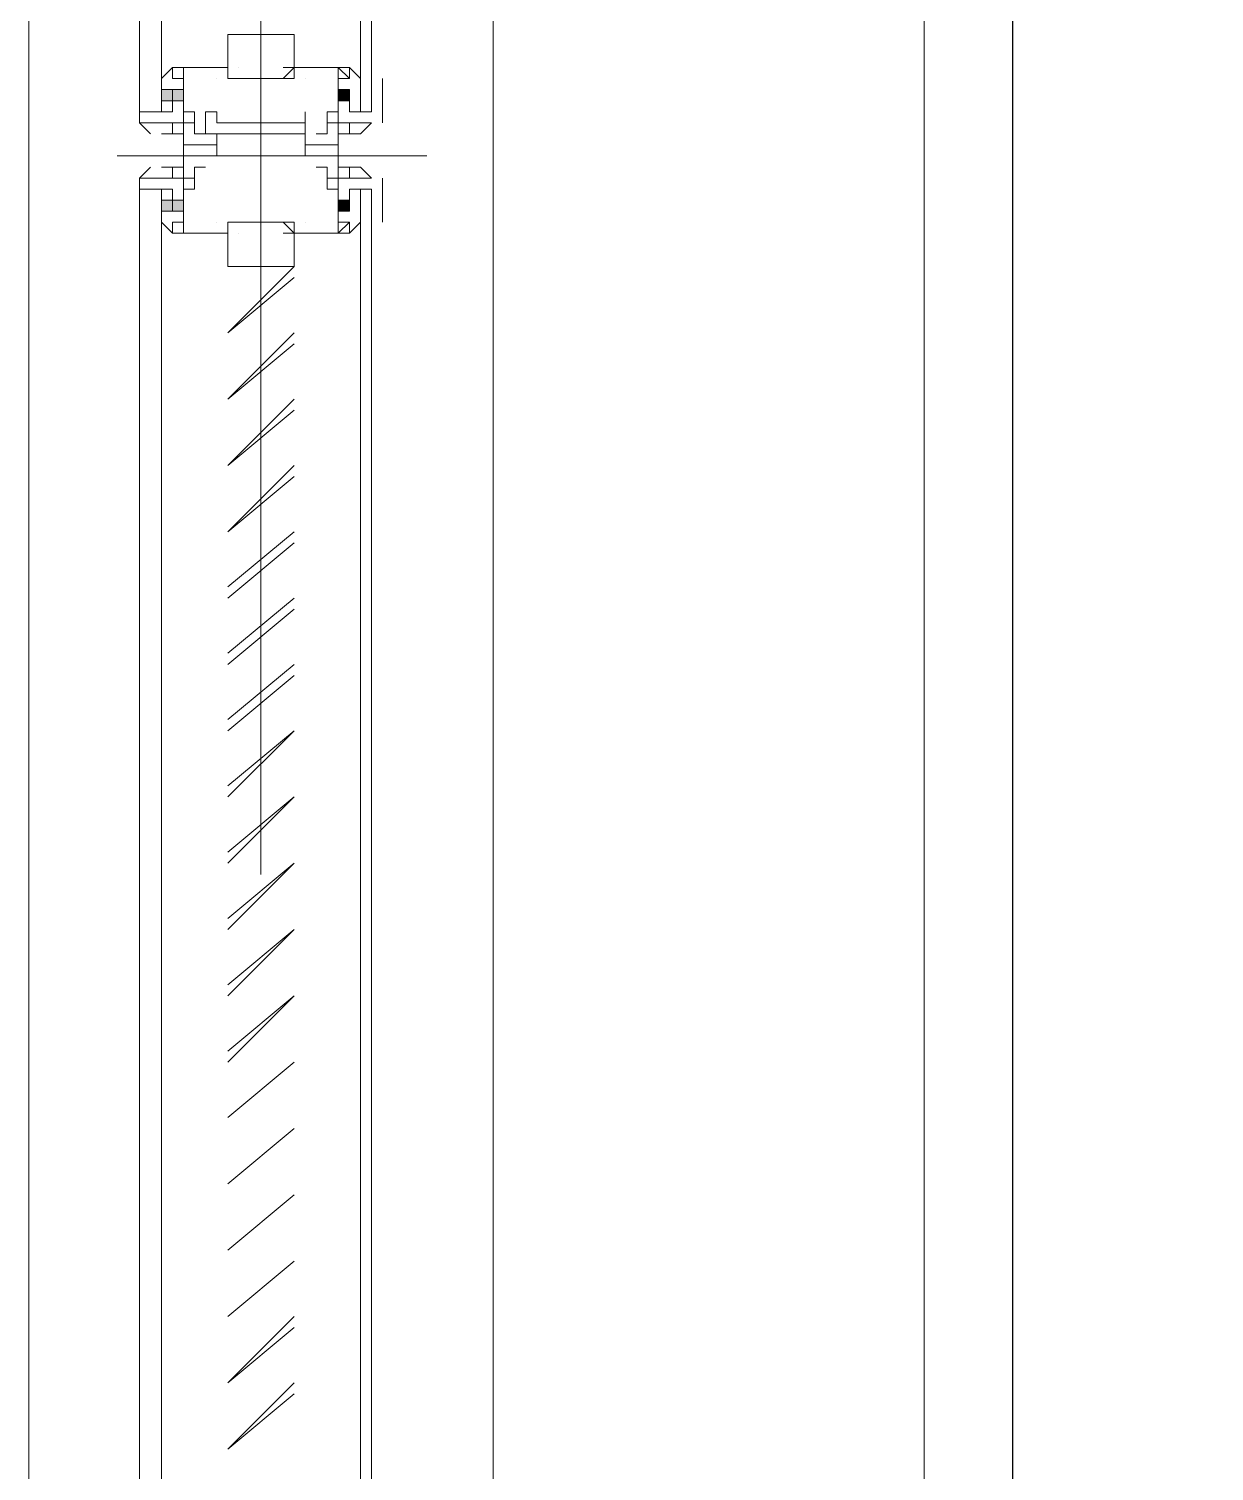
# Model space of a CAD drawing. Header units: millimetres. Extents: x 182 to 575, y -105 to 95.
# Drawn here: x 282.433 to 282.943, y 71.687 to 72.309 of the extents above; entities that cross this region are included whole.
import ezdxf

# ---------------------------------------------------------------- set-up
doc = ezdxf.new("R2010")
doc.units = ezdxf.units.MM
doc.header["$MEASUREMENT"] = 0
for name, color, linetype in [('base', 253, 'Continuous'), ('PDF_Geometry', 7, 'Continuous'), ('PDF_Solid Fills', 7, 'Continuous')]:
    doc.layers.add(name, color=color, linetype=linetype)

msp = doc.modelspace()

# ---------------------------------------------------------------- hatches: boundary and pattern name
at = {"layer": 'PDF_Solid Fills', "true_color": 0xdddddd, "transparency": 33554559}
for points in [[(282.48973, 72.27767), (282.49925, 72.27767), (282.49925, 72.28244), (282.48973, 72.28244)], [(282.56592, 72.27767), (282.57068, 72.27767), (282.57068, 72.28244), (282.56592, 72.28244)], [(282.48973, 72.23005), (282.49925, 72.23005), (282.49925, 72.23482), (282.48973, 72.23482)], [(282.56592, 72.23005), (282.57068, 72.23005), (282.57068, 72.23482), (282.56592, 72.23482)]]:
    msp.add_hatch(color=254, dxfattribs=at).paths.add_polyline_path(points)
h = msp.add_hatch(color=254, dxfattribs=at)
h.paths.add_polyline_path([(282.49449, 72.27767), (282.49449, 72.28244), (282.49449, 72.27767)], flags=0)
h.paths.add_polyline_path([(282.49449, 72.27767), (282.49449, 72.28244), (282.49449, 72.27767)], flags=0)
h.paths.add_polyline_path([(282.49449, 72.27767), (282.49449, 72.28244), (282.49449, 72.27767)], flags=0)
h.paths.add_polyline_path([(282.49449, 72.27767), (282.49449, 72.28244), (282.49449, 72.27767)], flags=0)
h = msp.add_hatch(color=254, dxfattribs=at)
h.paths.add_polyline_path([(282.49925, 72.27767), (282.49925, 72.27767), (282.49925, 72.27767)], flags=0)
h.paths.add_polyline_path([(282.49925, 72.27767), (282.49925, 72.27767), (282.49925, 72.27767)], flags=0)
h.paths.add_polyline_path([(282.49925, 72.27767), (282.49925, 72.28244), (282.49925, 72.27767)], flags=0)
h = msp.add_hatch(color=254, dxfattribs=at)
h.paths.add_polyline_path([(282.57068, 72.27767), (282.57068, 72.27767), (282.57068, 72.27767)], flags=0)
h.paths.add_polyline_path([(282.57068, 72.27767), (282.57068, 72.27767), (282.57068, 72.27767)], flags=0)
h.paths.add_polyline_path([(282.57068, 72.27767), (282.57068, 72.27767), (282.57068, 72.27767)], flags=0)
h.paths.add_polyline_path([(282.57068, 72.27767), (282.57068, 72.27767), (282.57068, 72.27767)], flags=0)
h.paths.add_polyline_path([(282.57068, 72.27767), (282.57068, 72.27767), (282.57068, 72.27767)], flags=0)
h.paths.add_polyline_path([(282.57068, 72.27767), (282.57068, 72.27767), (282.57068, 72.27767)], flags=0)
h.paths.add_polyline_path([(282.57068, 72.27767), (282.57068, 72.28244), (282.57068, 72.27767)], flags=0)
h = msp.add_hatch(color=254, dxfattribs=at)
h.paths.add_polyline_path([(282.49449, 72.23005), (282.49449, 72.23482), (282.49449, 72.23005)], flags=0)
h.paths.add_polyline_path([(282.49449, 72.23005), (282.49449, 72.23482), (282.49449, 72.23005)], flags=0)
h.paths.add_polyline_path([(282.49449, 72.23005), (282.49449, 72.23482), (282.49449, 72.23005)], flags=0)
h.paths.add_polyline_path([(282.49449, 72.23005), (282.49449, 72.23482), (282.49449, 72.23005)], flags=0)
h = msp.add_hatch(color=254, dxfattribs=at)
h.paths.add_polyline_path([(282.49925, 72.23005), (282.49925, 72.23005), (282.49925, 72.23005)], flags=0)
h.paths.add_polyline_path([(282.49925, 72.23005), (282.49925, 72.23005), (282.49925, 72.23005)], flags=0)
h.paths.add_polyline_path([(282.49925, 72.23005), (282.49925, 72.23005), (282.49925, 72.23005)], flags=0)
h.paths.add_polyline_path([(282.49925, 72.23005), (282.49925, 72.23005), (282.49925, 72.23005)], flags=0)
h.paths.add_polyline_path([(282.49925, 72.23005), (282.49925, 72.23005), (282.49925, 72.23005)], flags=0)
h.paths.add_polyline_path([(282.49925, 72.23005), (282.49925, 72.23005), (282.49925, 72.23005)], flags=0)
h.paths.add_polyline_path([(282.49925, 72.23005), (282.49925, 72.23005), (282.49925, 72.23005)], flags=0)
h.paths.add_polyline_path([(282.49925, 72.23005), (282.49925, 72.23005), (282.49925, 72.23005)], flags=0)
h.paths.add_polyline_path([(282.49925, 72.23005), (282.49925, 72.23482), (282.49925, 72.23005)], flags=0)
h = msp.add_hatch(color=254, dxfattribs=at)
h.paths.add_polyline_path([(282.56592, 72.23005), (282.56592, 72.23005), (282.56592, 72.23005)], flags=0)
h.paths.add_polyline_path([(282.56592, 72.23005), (282.56592, 72.23005), (282.56592, 72.23005)], flags=0)
h.paths.add_polyline_path([(282.56592, 72.23005), (282.56592, 72.23482), (282.56592, 72.23005)], flags=0)
h.paths.add_polyline_path([(282.56592, 72.23005), (282.56592, 72.23005), (282.56592, 72.23005)], flags=0)
h.paths.add_polyline_path([(282.56592, 72.23005), (282.56592, 72.23005), (282.56592, 72.23005)], flags=0)
h.paths.add_polyline_path([(282.56592, 72.23005), (282.56592, 72.23005), (282.56592, 72.23005)], flags=0)
h.paths.add_polyline_path([(282.56592, 72.23005), (282.56592, 72.23005), (282.56592, 72.23005)], flags=0)
h.paths.add_polyline_path([(282.56592, 72.23005), (282.56592, 72.23005), (282.56592, 72.23005)], flags=0)
h.paths.add_polyline_path([(282.56592, 72.23005), (282.56592, 72.23005), (282.56592, 72.23005)], flags=0)
h.paths.add_polyline_path([(282.56592, 72.23005), (282.56592, 72.23005), (282.56592, 72.23005)], flags=0)
h.paths.add_polyline_path([(282.56592, 72.23005), (282.56592, 72.23005), (282.56592, 72.23005)], flags=0)
h.paths.add_polyline_path([(282.56592, 72.23005), (282.56592, 72.23005), (282.56592, 72.23005)], flags=0)
h.paths.add_polyline_path([(282.56592, 72.23005), (282.56592, 72.23005), (282.56592, 72.23005)], flags=0)
h.paths.add_polyline_path([(282.56592, 72.23005), (282.56592, 72.23005), (282.56592, 72.23005)], flags=0)
h.paths.add_polyline_path([(282.56592, 72.23005), (282.56592, 72.23005), (282.56592, 72.23005)], flags=0)
h.paths.add_polyline_path([(282.56592, 72.23005), (282.56592, 72.23005), (282.56592, 72.23005)], flags=0)
h = msp.add_hatch(color=254, dxfattribs=at)
h.paths.add_polyline_path([(282.57068, 72.23005), (282.57068, 72.23482), (282.57068, 72.23005)], flags=0)
h.paths.add_polyline_path([(282.57068, 72.23005), (282.57068, 72.23482), (282.57068, 72.23005)], flags=0)
h.paths.add_polyline_path([(282.57068, 72.23005), (282.57068, 72.23482), (282.57068, 72.23005)], flags=0)

# ---------------------------------------------------------------- linework, layer by layer
at = {"layer": 'base'}
msp.add_lwpolyline([(282.85639, 71.14373), (286.26065, 71.14373), (286.26065, 73.05863), (282.85639, 73.05863)], close=True, dxfattribs=at)
at = {"layer": 'PDF_Geometry', "lineweight": 13}
for points in [[(282.43258, 73.35862), (282.43258, 69.70625)], [(282.63258, 73.35862), (282.63258, 69.70625)], [(282.8183, 73.03482), (282.8183, 73.00625), (282.8183, 69.70625), (282.8183, 69.68244)], [(282.53258, 71.94434), (282.53258, 72.94434)], [(282.53258, 72.18244), (282.53258, 72.30624)], [(282.47068, 72.25386), (282.60401, 72.25386)]]:
    msp.add_lwpolyline(points, dxfattribs=at)
for points in [[(282.4802, 73.02529), (282.48973, 73.02529), (282.48973, 72.27291), (282.4802, 72.27291)], [(282.5802, 73.02529), (282.57544, 73.02529), (282.57544, 72.27291), (282.5802, 72.27291)], [(282.4802, 72.23958), (282.48973, 72.23958), (282.48973, 71.64434), (282.4802, 71.64434)], [(282.5802, 72.23958), (282.57544, 72.23958), (282.57544, 71.64434), (282.5802, 71.64434)]]:
    msp.add_lwpolyline(points, close=True, dxfattribs=at)
at = {"layer": 'PDF_Geometry', "lineweight": 20}
for points in [[(282.54687, 72.2872), (282.54687, 72.30624), (282.5183, 72.30624), (282.5183, 72.2872)], [(282.57068, 72.28244), (282.56592, 72.28244), (282.56592, 72.27767), (282.57068, 72.27767), (282.57068, 72.28244), (282.57068, 72.27767), (282.57068, 72.28244), (282.57068, 72.27767), (282.57068, 72.28244), (282.57068, 72.27767)], [(282.56592, 72.27767), (282.56592, 72.28244), (282.56592, 72.27767), (282.56592, 72.28244)], [(282.57068, 72.23005), (282.56592, 72.23005), (282.56592, 72.23482), (282.57068, 72.23482), (282.57068, 72.23005), (282.57068, 72.23482), (282.57068, 72.23005), (282.57068, 72.23482), (282.57068, 72.23005), (282.57068, 72.23482)], [(282.56592, 72.23482), (282.56592, 72.23005), (282.56592, 72.23482), (282.56592, 72.23005)], [(282.54687, 72.22529), (282.54687, 72.20625), (282.5183, 72.20625), (282.5183, 72.22529)], [(282.54687, 71.86339), (282.5183, 71.83958)], [(282.54687, 71.83482), (282.5183, 71.81101)], [(282.54687, 71.80625), (282.5183, 71.78244)], [(282.54687, 71.77767), (282.5183, 71.75386)]]:
    msp.add_lwpolyline(points, close=True, dxfattribs=at)
at = {"layer": 'PDF_Geometry', "color": 8, "lineweight": 13, "true_color": 0x808080}
for points in [[(282.4802, 72.26815), (282.4802, 72.2872), (282.4802, 72.27291), (282.48973, 72.27291), (282.48973, 72.2872), (282.49449, 72.29196), (282.51353, 72.29196), (282.49925, 72.29196), (282.49925, 72.2872), (282.49449, 72.2872), (282.49449, 72.29196), (282.48973, 72.2872), (282.48973, 72.28244)], [(282.51353, 72.29196), (282.51353, 72.29196)], [(282.51353, 72.29196), (282.51353, 72.29196)], [(282.5183, 72.2872), (282.5183, 72.29196), (282.51353, 72.29196)], [(282.52306, 72.29196), (282.52306, 72.29196)], [(282.54687, 72.29196), (282.54211, 72.2872), (282.53258, 72.2872), (282.54211, 72.2872), (282.54687, 72.2872), (282.54211, 72.2872)], [(282.54211, 72.29196), (282.54211, 72.29196)], [(282.57068, 72.29196), (282.54687, 72.29196), (282.54211, 72.29196)], [(282.54687, 72.29196), (282.54687, 72.29196)], [(282.55163, 72.29196), (282.55163, 72.29196)], [(282.55163, 72.29196), (282.56592, 72.29196), (282.56592, 72.2872), (282.57068, 72.2872), (282.57068, 72.29196), (282.57544, 72.2872), (282.57544, 72.28244)], [(282.57068, 72.2872), (282.56592, 72.29196)], [(282.49925, 72.28244), (282.49925, 72.2872), (282.49925, 72.28244)], [(282.51353, 72.2872), (282.51353, 72.2872)], [(282.51353, 72.2872), (282.51353, 72.2872)], [(282.51353, 72.2872), (282.51353, 72.2872)], [(282.51353, 72.2872), (282.51353, 72.2872)], [(282.51353, 72.2872), (282.51353, 72.2872)], [(282.51353, 72.2872), (282.51353, 72.2872)], [(282.5183, 72.2872), (282.5183, 72.2872)], [(282.5183, 72.2872), (282.5183, 72.2872)], [(282.5183, 72.2872), (282.5183, 72.2872)], [(282.54687, 72.2872), (282.54687, 72.2872)], [(282.55163, 72.2872), (282.55163, 72.2872)], [(282.56592, 72.28244), (282.56592, 72.2872), (282.56592, 72.28244)], [(282.5802, 72.2872), (282.5802, 72.27291), (282.57544, 72.27291), (282.57544, 72.2872)], [(282.58497, 72.26815), (282.58497, 72.2872)], [(282.48973, 72.28244), (282.48973, 72.28244)], [(282.49925, 72.28244), (282.49925, 72.28244)], [(282.57544, 72.28244), (282.57544, 72.28244)], [(282.48973, 72.27767), (282.48973, 72.27291), (282.49449, 72.27291), (282.49449, 72.27767), (282.49925, 72.27767), (282.49925, 72.26815), (282.49449, 72.26815), (282.49449, 72.26339), (282.49925, 72.26339), (282.48973, 72.26339), (282.49449, 72.26339), (282.49449, 72.26815), (282.48973, 72.26815), (282.4802, 72.26815), (282.48496, 72.26339)], [(282.49925, 72.27767), (282.49925, 72.27767)], [(282.50401, 72.26815), (282.49925, 72.26815), (282.49925, 72.25863), (282.51353, 72.25863), (282.51353, 72.26339), (282.50877, 72.26339), (282.50877, 72.27291), (282.51353, 72.27291), (282.51353, 72.26815), (282.53258, 72.26815), (282.55163, 72.26815), (282.55163, 72.27291), (282.55163, 72.26339), (282.55163, 72.25863), (282.56592, 72.25863), (282.56592, 72.26815), (282.56115, 72.26815)], [(282.49925, 72.23958), (282.49925, 72.27291)], [(282.56115, 72.26339), (282.56115, 72.27291), (282.56592, 72.27291), (282.56592, 72.27767), (282.56592, 72.27291), (282.56115, 72.27291), (282.56115, 72.26339), (282.55639, 72.26339)], [(282.56115, 72.27291), (282.56592, 72.27291), (282.56592, 72.23958), (282.56115, 72.23958)], [(282.57544, 72.27767), (282.57544, 72.27291), (282.57068, 72.27291), (282.57068, 72.27767), (282.56592, 72.27767), (282.56592, 72.26815), (282.57068, 72.26815), (282.57068, 72.26339), (282.56592, 72.26339), (282.57544, 72.26339), (282.5802, 72.26815), (282.57068, 72.26815), (282.57068, 72.26339), (282.57544, 72.26339)], [(282.48496, 72.26815), (282.48496, 72.26815)], [(282.49925, 72.26815), (282.49925, 72.26815)], [(282.57544, 72.26815), (282.57544, 72.26815)], [(282.56115, 72.24434), (282.56592, 72.24434), (282.56592, 72.25386), (282.55163, 72.25386), (282.55163, 72.26339), (282.53258, 72.26339), (282.51353, 72.26339), (282.51353, 72.25386), (282.49925, 72.25386), (282.49925, 72.24434), (282.50401, 72.24434)], [(282.50877, 72.26339), (282.50877, 72.26339)], [(282.48973, 72.23482), (282.48973, 72.23958), (282.49449, 72.23958), (282.49449, 72.23482), (282.49925, 72.23482), (282.49925, 72.24434), (282.49449, 72.24434), (282.49449, 72.2491), (282.49925, 72.2491), (282.48973, 72.2491), (282.49449, 72.2491), (282.49449, 72.24434), (282.48973, 72.24434), (282.4802, 72.24434), (282.48496, 72.2491)], [(282.50877, 72.2491), (282.50877, 72.2491)], [(282.56115, 72.2491), (282.56115, 72.23958), (282.56592, 72.23958), (282.56592, 72.23482), (282.56592, 72.23958), (282.56115, 72.23958), (282.56115, 72.2491), (282.55639, 72.2491)], [(282.57544, 72.23482), (282.57544, 72.23958), (282.57068, 72.23958), (282.57068, 72.23482), (282.56592, 72.23482), (282.56592, 72.24434), (282.57068, 72.24434), (282.57068, 72.2491), (282.56592, 72.2491), (282.57544, 72.2491), (282.5802, 72.24434), (282.57068, 72.24434), (282.57068, 72.2491), (282.57544, 72.2491)], [(282.4802, 72.24434), (282.4802, 72.22529), (282.4802, 72.23958), (282.48973, 72.23958), (282.48973, 72.22529), (282.49449, 72.22053), (282.51353, 72.22053), (282.49925, 72.22053), (282.49925, 72.22529), (282.49449, 72.22529), (282.49449, 72.22053), (282.48973, 72.22529), (282.48973, 72.23005)], [(282.48496, 72.24434), (282.48496, 72.24434)], [(282.48973, 72.24434), (282.48973, 72.24434)], [(282.49925, 72.24434), (282.49925, 72.24434)], [(282.57544, 72.24434), (282.57544, 72.24434)], [(282.58497, 72.24434), (282.58497, 72.22529)], [(282.5802, 72.22529), (282.5802, 72.23958), (282.57544, 72.23958), (282.57544, 72.22529)], [(282.48973, 72.23005), (282.48973, 72.23005)], [(282.49925, 72.23005), (282.49925, 72.22529), (282.49925, 72.23005)], [(282.55163, 72.22053), (282.56592, 72.22053), (282.56592, 72.22529), (282.57068, 72.22529), (282.57068, 72.22053), (282.57544, 72.22529), (282.57544, 72.23005)], [(282.56592, 72.23005), (282.56592, 72.22529), (282.56592, 72.23005)], [(282.57544, 72.23005), (282.57544, 72.23005)], [(282.51353, 72.22529), (282.51353, 72.22529)], [(282.51353, 72.22529), (282.51353, 72.22529)], [(282.51353, 72.22529), (282.51353, 72.22529)], [(282.51353, 72.22529), (282.51353, 72.22529)], [(282.51353, 72.22529), (282.51353, 72.22529)], [(282.51353, 72.22529), (282.51353, 72.22529)], [(282.51353, 72.22053), (282.5183, 72.22053), (282.5183, 72.22529)], [(282.5183, 72.22529), (282.5183, 72.22529)], [(282.5183, 72.22529), (282.5183, 72.22529)], [(282.5183, 72.22529), (282.5183, 72.22529)], [(282.54687, 72.22053), (282.54211, 72.22529), (282.53258, 72.22529), (282.54211, 72.22529), (282.54687, 72.22529), (282.54211, 72.22529)], [(282.54687, 72.22529), (282.54687, 72.22529)], [(282.55163, 72.22529), (282.55163, 72.22529)], [(282.56592, 72.22053), (282.57068, 72.22529)], [(282.51353, 72.22053), (282.51353, 72.22053)], [(282.51353, 72.22053), (282.51353, 72.22053)], [(282.52306, 72.22053), (282.52306, 72.22053)], [(282.54211, 72.22053), (282.54211, 72.22053)], [(282.57068, 72.22053), (282.54687, 72.22053), (282.54211, 72.22053)], [(282.54687, 72.22053), (282.54687, 72.22053)], [(282.55163, 72.22053), (282.55163, 72.22053)]]:
    msp.add_lwpolyline(points, dxfattribs=at)
at = {"layer": 'PDF_Geometry', "lineweight": 20}
for points in [[(282.48973, 72.2872), (282.48973, 72.28244), (282.49925, 72.28244), (282.49925, 72.27767), (282.48973, 72.27767), (282.48973, 72.28244)], [(282.5183, 72.2872), (282.5183, 72.2872)], [(282.54687, 72.2872), (282.54687, 72.2872)], [(282.49449, 72.27767), (282.49449, 72.28244), (282.49449, 72.27767), (282.49449, 72.28244), (282.49449, 72.27767), (282.49449, 72.28244), (282.49449, 72.27767), (282.49449, 72.28244)], [(282.49925, 72.28244), (282.49925, 72.27767)], [(282.49925, 72.27767), (282.49925, 72.28244), (282.49925, 72.27767)], [(282.48973, 72.26815), (282.48973, 72.26815)], [(282.48973, 72.22529), (282.48973, 72.23005), (282.49925, 72.23005), (282.49925, 72.23482), (282.48973, 72.23482), (282.48973, 72.23005)], [(282.49449, 72.23482), (282.49449, 72.23005), (282.49449, 72.23482), (282.49449, 72.23005), (282.49449, 72.23482), (282.49449, 72.23005), (282.49449, 72.23482), (282.49449, 72.23005)], [(282.49925, 72.23005), (282.49925, 72.23482)], [(282.49925, 72.23482), (282.49925, 72.23005), (282.49925, 72.23482)], [(282.5183, 72.22529), (282.5183, 72.22529)], [(282.54687, 72.20625), (282.5183, 72.17767), (282.54687, 72.20148)], [(282.54687, 72.17767), (282.5183, 72.1491), (282.54687, 72.17291)], [(282.54687, 72.1491), (282.5183, 72.12053), (282.54687, 72.14434)], [(282.54687, 72.12053), (282.5183, 72.09196), (282.54687, 72.11577)], [(282.5183, 72.06815), (282.54687, 72.09196)], [(282.5183, 72.06339), (282.54687, 72.0872)], [(282.5183, 72.03958), (282.54687, 72.06339)], [(282.5183, 72.03481), (282.54687, 72.05862)], [(282.5183, 72.01101), (282.54687, 72.03481)], [(282.5183, 72.00624), (282.54687, 72.03005)], [(282.5183, 71.97767), (282.54687, 72.00624), (282.5183, 71.98243)], [(282.5183, 71.9491), (282.54687, 71.97767), (282.5183, 71.95386)], [(282.5183, 71.92053), (282.54687, 71.9491), (282.5183, 71.92529)], [(282.5183, 71.89196), (282.54687, 71.92053), (282.5183, 71.89672)], [(282.5183, 71.86339), (282.54687, 71.89196), (282.5183, 71.86815)], [(282.54687, 71.75386), (282.5183, 71.72529), (282.54687, 71.7491)], [(282.54687, 71.72529), (282.5183, 71.69672), (282.54687, 71.72053)]]:
    msp.add_lwpolyline(points, dxfattribs=at)
at = {"layer": 'PDF_Geometry', "color": 8, "lineweight": 13, "true_color": 0x808080}
for points in [[(282.53258, 72.2872), (282.52306, 72.2872), (282.5183, 72.2872), (282.52306, 72.2872)], [(282.49925, 72.27767), (282.49925, 72.27291), (282.50401, 72.27291), (282.50401, 72.26339), (282.50877, 72.26339), (282.50401, 72.26339), (282.50401, 72.27291), (282.49925, 72.27291)], [(282.49925, 72.23482), (282.49925, 72.23958), (282.50401, 72.23958), (282.50401, 72.2491), (282.50877, 72.2491), (282.50401, 72.2491), (282.50401, 72.23958), (282.49925, 72.23958)], [(282.53258, 72.22529), (282.52306, 72.22529), (282.5183, 72.22529), (282.52306, 72.22529)]]:
    msp.add_lwpolyline(points, close=True, dxfattribs=at)
at = {"layer": 'PDF_Geometry', "color": 254, "lineweight": 13, "true_color": 0xdddddd}
for points in [[(282.49449, 72.28244), (282.49449, 72.28244), (282.49449, 72.28244)], [(282.49449, 72.28244), (282.49449, 72.28244), (282.49449, 72.28244)], [(282.49449, 72.28244), (282.49449, 72.28244), (282.49449, 72.28244)], [(282.49449, 72.28244), (282.49449, 72.28244), (282.49449, 72.28244)], [(282.49449, 72.28244), (282.49449, 72.28244), (282.49449, 72.28244)], [(282.49449, 72.28244), (282.49449, 72.28244), (282.49449, 72.28244)], [(282.49449, 72.28244), (282.49449, 72.28244), (282.49449, 72.28244)], [(282.49449, 72.28244), (282.49449, 72.28244), (282.49449, 72.28244)], [(282.49449, 72.28244), (282.49449, 72.28244), (282.49449, 72.28244)], [(282.49449, 72.28244), (282.49449, 72.28244), (282.49449, 72.28244)], [(282.49449, 72.28244), (282.49449, 72.28244), (282.49449, 72.28244)], [(282.49449, 72.28244), (282.49449, 72.28244), (282.49449, 72.28244)], [(282.49925, 72.28244), (282.49925, 72.28244), (282.49925, 72.28244)], [(282.49925, 72.28244), (282.49925, 72.28244), (282.49925, 72.28244)], [(282.49925, 72.28244), (282.49925, 72.28244), (282.49925, 72.28244)], [(282.49925, 72.28244), (282.49925, 72.28244), (282.49925, 72.28244)], [(282.49925, 72.28244), (282.49925, 72.28244), (282.49925, 72.28244)], [(282.49925, 72.28244), (282.49925, 72.28244), (282.49925, 72.28244)], [(282.49925, 72.28244), (282.49925, 72.28244), (282.49925, 72.28244)], [(282.49925, 72.28244), (282.49925, 72.28244), (282.49925, 72.28244)], [(282.49925, 72.28244), (282.49925, 72.28244), (282.49925, 72.28244)], [(282.49925, 72.28244), (282.49925, 72.28244), (282.49925, 72.28244)], [(282.49925, 72.28244), (282.49925, 72.28244), (282.49925, 72.28244)], [(282.49925, 72.28244), (282.49925, 72.28244), (282.49925, 72.28244)], [(282.49925, 72.28244), (282.49925, 72.28244), (282.49925, 72.28244)], [(282.49925, 72.28244), (282.49925, 72.28244), (282.49925, 72.28244)], [(282.49925, 72.28244), (282.49925, 72.28244), (282.49925, 72.28244)], [(282.49925, 72.28244), (282.49925, 72.28244), (282.49925, 72.28244)], [(282.49925, 72.28244), (282.49925, 72.28244), (282.49925, 72.28244)], [(282.49925, 72.28244), (282.49925, 72.28244), (282.49925, 72.28244)], [(282.49925, 72.28244), (282.49925, 72.28244), (282.49925, 72.28244)], [(282.49925, 72.28244), (282.49925, 72.28244), (282.49925, 72.28244)], [(282.49925, 72.28244), (282.49925, 72.28244), (282.49925, 72.28244)], [(282.56592, 72.28244), (282.56592, 72.28244), (282.56592, 72.28244)], [(282.56592, 72.28244), (282.56592, 72.28244), (282.56592, 72.28244)], [(282.56592, 72.28244), (282.56592, 72.28244), (282.56592, 72.28244)], [(282.56592, 72.28244), (282.56592, 72.28244), (282.56592, 72.28244)], [(282.56592, 72.28244), (282.56592, 72.28244), (282.56592, 72.28244)], [(282.56592, 72.28244), (282.56592, 72.28244), (282.56592, 72.28244)], [(282.56592, 72.28244), (282.56592, 72.28244), (282.56592, 72.28244)], [(282.56592, 72.28244), (282.56592, 72.28244), (282.56592, 72.28244)], [(282.56592, 72.28244), (282.56592, 72.28244), (282.56592, 72.28244)], [(282.56592, 72.28244), (282.56592, 72.28244), (282.56592, 72.28244)], [(282.56592, 72.28244), (282.56592, 72.28244), (282.56592, 72.28244)], [(282.56592, 72.28244), (282.56592, 72.28244), (282.56592, 72.28244)], [(282.56592, 72.28244), (282.56592, 72.28244), (282.56592, 72.28244)], [(282.56592, 72.28244), (282.56592, 72.28244), (282.56592, 72.28244)], [(282.56592, 72.28244), (282.56592, 72.28244), (282.56592, 72.28244)], [(282.56592, 72.28244), (282.56592, 72.28244), (282.56592, 72.28244)], [(282.56592, 72.28244), (282.56592, 72.28244), (282.56592, 72.28244)], [(282.56592, 72.28244), (282.56592, 72.28244), (282.56592, 72.28244)], [(282.56592, 72.28244), (282.56592, 72.28244), (282.56592, 72.28244)], [(282.56592, 72.28244), (282.56592, 72.28244), (282.56592, 72.28244)], [(282.56592, 72.28244), (282.56592, 72.28244), (282.56592, 72.28244)], [(282.56592, 72.27767), (282.56592, 72.28244), (282.56592, 72.27767)], [(282.56592, 72.27767), (282.56592, 72.28244), (282.56592, 72.27767)], [(282.57068, 72.28244), (282.57068, 72.28244), (282.57068, 72.28244)], [(282.57068, 72.28244), (282.57068, 72.28244), (282.57068, 72.28244)], [(282.57068, 72.28244), (282.57068, 72.28244), (282.57068, 72.28244)], [(282.57068, 72.28244), (282.57068, 72.28244), (282.57068, 72.28244)], [(282.57068, 72.28244), (282.57068, 72.28244), (282.57068, 72.28244)], [(282.57068, 72.28244), (282.57068, 72.28244), (282.57068, 72.28244)], [(282.57068, 72.28244), (282.57068, 72.28244), (282.57068, 72.28244)], [(282.57068, 72.28244), (282.57068, 72.28244), (282.57068, 72.28244)], [(282.57068, 72.28244), (282.57068, 72.28244), (282.57068, 72.28244)], [(282.57068, 72.28244), (282.57068, 72.28244), (282.57068, 72.28244)], [(282.57068, 72.27767), (282.57068, 72.28244), (282.57068, 72.27767)], [(282.57068, 72.27767), (282.57068, 72.28244), (282.57068, 72.27767)], [(282.49449, 72.27767), (282.49449, 72.27767), (282.49449, 72.27767)], [(282.49449, 72.27767), (282.49449, 72.27767), (282.49449, 72.27767)], [(282.49449, 72.27767), (282.49449, 72.27767), (282.49449, 72.27767)], [(282.49449, 72.27767), (282.49449, 72.27767), (282.49449, 72.27767)], [(282.49449, 72.27767), (282.49449, 72.27767), (282.49449, 72.27767)], [(282.49449, 72.27767), (282.49449, 72.27767), (282.49449, 72.27767)], [(282.49449, 72.27767), (282.49449, 72.27767), (282.49449, 72.27767)], [(282.49449, 72.27767), (282.49449, 72.27767), (282.49449, 72.27767)], [(282.49449, 72.27767), (282.49449, 72.27767), (282.49449, 72.27767)], [(282.49449, 72.27767), (282.49449, 72.27767), (282.49449, 72.27767)], [(282.49449, 72.27767), (282.49449, 72.27767), (282.49449, 72.27767)], [(282.49449, 72.27767), (282.49449, 72.27767), (282.49449, 72.27767)], [(282.49925, 72.27767), (282.49925, 72.27767), (282.49925, 72.27767)], [(282.49925, 72.27767), (282.49925, 72.27767), (282.49925, 72.27767)], [(282.49925, 72.27767), (282.49925, 72.27767), (282.49925, 72.27767)], [(282.49925, 72.27767), (282.49925, 72.27767), (282.49925, 72.27767)], [(282.49925, 72.27767), (282.49925, 72.27767), (282.49925, 72.27767)], [(282.49925, 72.27767), (282.49925, 72.27767), (282.49925, 72.27767)], [(282.49925, 72.27767), (282.49925, 72.27767), (282.49925, 72.27767)], [(282.49925, 72.27767), (282.49925, 72.27767), (282.49925, 72.27767)], [(282.49925, 72.27767), (282.49925, 72.27767), (282.49925, 72.27767)], [(282.49925, 72.27767), (282.49925, 72.27767), (282.49925, 72.27767)], [(282.49925, 72.27767), (282.49925, 72.27767), (282.49925, 72.27767)], [(282.49925, 72.27767), (282.49925, 72.27767), (282.49925, 72.27767)], [(282.49925, 72.27767), (282.49925, 72.27767), (282.49925, 72.27767)], [(282.49925, 72.27767), (282.49925, 72.27767), (282.49925, 72.27767)], [(282.49925, 72.27767), (282.49925, 72.27767), (282.49925, 72.27767)], [(282.56592, 72.27767), (282.56592, 72.27767), (282.56592, 72.27767)], [(282.56592, 72.27767), (282.56592, 72.27767), (282.56592, 72.27767)], [(282.56592, 72.27767), (282.56592, 72.27767), (282.56592, 72.27767)], [(282.56592, 72.27767), (282.56592, 72.27767), (282.56592, 72.27767)], [(282.56592, 72.27767), (282.56592, 72.27767), (282.56592, 72.27767)], [(282.56592, 72.27767), (282.56592, 72.27767), (282.56592, 72.27767)], [(282.56592, 72.27767), (282.56592, 72.27767), (282.56592, 72.27767)], [(282.56592, 72.27767), (282.56592, 72.27767), (282.56592, 72.27767)], [(282.56592, 72.27767), (282.56592, 72.27767), (282.56592, 72.27767)], [(282.56592, 72.27767), (282.56592, 72.27767), (282.56592, 72.27767)], [(282.56592, 72.27767), (282.56592, 72.27767), (282.56592, 72.27767)], [(282.56592, 72.27767), (282.56592, 72.27767), (282.56592, 72.27767)], [(282.56592, 72.27767), (282.56592, 72.27767), (282.56592, 72.27767)], [(282.56592, 72.27767), (282.56592, 72.27767), (282.56592, 72.27767)], [(282.56592, 72.27767), (282.56592, 72.27767), (282.56592, 72.27767)], [(282.56592, 72.27767), (282.56592, 72.27767), (282.56592, 72.27767)], [(282.56592, 72.27767), (282.56592, 72.27767), (282.56592, 72.27767)], [(282.56592, 72.27767), (282.56592, 72.27767), (282.56592, 72.27767)], [(282.56592, 72.27767), (282.56592, 72.27767), (282.56592, 72.27767)], [(282.56592, 72.27767), (282.56592, 72.27767), (282.56592, 72.27767)], [(282.56592, 72.27767), (282.56592, 72.27767), (282.56592, 72.27767)], [(282.49449, 72.23482), (282.49449, 72.23482), (282.49449, 72.23482)], [(282.49449, 72.23482), (282.49449, 72.23482), (282.49449, 72.23482)], [(282.49449, 72.23482), (282.49449, 72.23482), (282.49449, 72.23482)], [(282.49449, 72.23482), (282.49449, 72.23482), (282.49449, 72.23482)], [(282.49449, 72.23482), (282.49449, 72.23482), (282.49449, 72.23482)], [(282.49449, 72.23482), (282.49449, 72.23482), (282.49449, 72.23482)], [(282.49449, 72.23482), (282.49449, 72.23482), (282.49449, 72.23482)], [(282.49449, 72.23482), (282.49449, 72.23482), (282.49449, 72.23482)], [(282.49449, 72.23482), (282.49449, 72.23482), (282.49449, 72.23482)], [(282.49449, 72.23482), (282.49449, 72.23482), (282.49449, 72.23482)], [(282.49449, 72.23482), (282.49449, 72.23482), (282.49449, 72.23482)], [(282.49449, 72.23482), (282.49449, 72.23482), (282.49449, 72.23482)], [(282.49449, 72.23005), (282.49449, 72.23005), (282.49449, 72.23005)], [(282.49449, 72.23005), (282.49449, 72.23005), (282.49449, 72.23005)], [(282.49449, 72.23005), (282.49449, 72.23005), (282.49449, 72.23005)], [(282.49449, 72.23005), (282.49449, 72.23005), (282.49449, 72.23005)], [(282.49449, 72.23005), (282.49449, 72.23005), (282.49449, 72.23005)], [(282.49449, 72.23005), (282.49449, 72.23005), (282.49449, 72.23005)], [(282.49449, 72.23005), (282.49449, 72.23005), (282.49449, 72.23005)], [(282.49449, 72.23005), (282.49449, 72.23005), (282.49449, 72.23005)], [(282.49449, 72.23005), (282.49449, 72.23005), (282.49449, 72.23005)], [(282.49449, 72.23005), (282.49449, 72.23005), (282.49449, 72.23005)], [(282.49449, 72.23005), (282.49449, 72.23005), (282.49449, 72.23005)], [(282.49449, 72.23005), (282.49449, 72.23005), (282.49449, 72.23005)], [(282.49925, 72.23482), (282.49925, 72.23482), (282.49925, 72.23482)], [(282.49925, 72.23482), (282.49925, 72.23482), (282.49925, 72.23482)], [(282.49925, 72.23482), (282.49925, 72.23482), (282.49925, 72.23482)], [(282.49925, 72.23482), (282.49925, 72.23482), (282.49925, 72.23482)], [(282.49925, 72.23482), (282.49925, 72.23482), (282.49925, 72.23482)], [(282.49925, 72.23482), (282.49925, 72.23482), (282.49925, 72.23482)], [(282.49925, 72.23482), (282.49925, 72.23482), (282.49925, 72.23482)], [(282.49925, 72.23482), (282.49925, 72.23482), (282.49925, 72.23482)], [(282.49925, 72.23482), (282.49925, 72.23482), (282.49925, 72.23482)], [(282.49925, 72.23482), (282.49925, 72.23482), (282.49925, 72.23482)], [(282.49925, 72.23482), (282.49925, 72.23482), (282.49925, 72.23482)], [(282.49925, 72.23482), (282.49925, 72.23482), (282.49925, 72.23482)], [(282.49925, 72.23482), (282.49925, 72.23482), (282.49925, 72.23482)], [(282.49925, 72.23482), (282.49925, 72.23482), (282.49925, 72.23482)], [(282.49925, 72.23482), (282.49925, 72.23482), (282.49925, 72.23482)], [(282.49925, 72.23005), (282.49925, 72.23005), (282.49925, 72.23005)], [(282.49925, 72.23005), (282.49925, 72.23005), (282.49925, 72.23005)], [(282.49925, 72.23005), (282.49925, 72.23005), (282.49925, 72.23005)], [(282.49925, 72.23005), (282.49925, 72.23005), (282.49925, 72.23005)], [(282.49925, 72.23005), (282.49925, 72.23005), (282.49925, 72.23005)], [(282.49925, 72.23005), (282.49925, 72.23005), (282.49925, 72.23005)], [(282.49925, 72.23005), (282.49925, 72.23005), (282.49925, 72.23005)], [(282.49925, 72.23005), (282.49925, 72.23005), (282.49925, 72.23005)], [(282.49925, 72.23005), (282.49925, 72.23005), (282.49925, 72.23005)], [(282.49925, 72.23005), (282.49925, 72.23005), (282.49925, 72.23005)], [(282.49925, 72.23005), (282.49925, 72.23005), (282.49925, 72.23005)], [(282.49925, 72.23005), (282.49925, 72.23005), (282.49925, 72.23005)], [(282.49925, 72.23005), (282.49925, 72.23005), (282.49925, 72.23005)], [(282.49925, 72.23005), (282.49925, 72.23005), (282.49925, 72.23005)], [(282.49925, 72.23005), (282.49925, 72.23005), (282.49925, 72.23005)], [(282.56592, 72.23482), (282.56592, 72.23482), (282.56592, 72.23482)], [(282.56592, 72.23482), (282.56592, 72.23482), (282.56592, 72.23482)], [(282.56592, 72.23482), (282.56592, 72.23482), (282.56592, 72.23482)], [(282.56592, 72.23482), (282.56592, 72.23482), (282.56592, 72.23482)], [(282.56592, 72.23482), (282.56592, 72.23482), (282.56592, 72.23482)], [(282.56592, 72.23482), (282.56592, 72.23482), (282.56592, 72.23482)], [(282.56592, 72.23482), (282.56592, 72.23482), (282.56592, 72.23482)], [(282.56592, 72.23482), (282.56592, 72.23482), (282.56592, 72.23482)], [(282.56592, 72.23482), (282.56592, 72.23482), (282.56592, 72.23482)], [(282.56592, 72.23482), (282.56592, 72.23482), (282.56592, 72.23482)], [(282.56592, 72.23482), (282.56592, 72.23482), (282.56592, 72.23482)], [(282.56592, 72.23482), (282.56592, 72.23482), (282.56592, 72.23482)], [(282.56592, 72.23482), (282.56592, 72.23482), (282.56592, 72.23482)], [(282.56592, 72.23482), (282.56592, 72.23482), (282.56592, 72.23482)], [(282.56592, 72.23482), (282.56592, 72.23482), (282.56592, 72.23482)], [(282.56592, 72.23482), (282.56592, 72.23482), (282.56592, 72.23482)], [(282.56592, 72.23482), (282.56592, 72.23482), (282.56592, 72.23482)], [(282.56592, 72.23482), (282.56592, 72.23482), (282.56592, 72.23482)], [(282.56592, 72.23482), (282.56592, 72.23482), (282.56592, 72.23482)], [(282.56592, 72.23005), (282.56592, 72.23005), (282.56592, 72.23005)], [(282.56592, 72.23005), (282.56592, 72.23005), (282.56592, 72.23005)], [(282.56592, 72.23005), (282.56592, 72.23005), (282.56592, 72.23005)], [(282.56592, 72.23005), (282.56592, 72.23005), (282.56592, 72.23005)], [(282.56592, 72.23005), (282.56592, 72.23005), (282.56592, 72.23005)], [(282.56592, 72.23005), (282.56592, 72.23005), (282.56592, 72.23005)], [(282.56592, 72.23005), (282.56592, 72.23005), (282.56592, 72.23005)], [(282.56592, 72.23005), (282.56592, 72.23005), (282.56592, 72.23005)], [(282.57068, 72.23482), (282.57068, 72.23482), (282.57068, 72.23482)], [(282.57068, 72.23482), (282.57068, 72.23482), (282.57068, 72.23482)], [(282.57068, 72.23482), (282.57068, 72.23482), (282.57068, 72.23482)], [(282.57068, 72.23482), (282.57068, 72.23482), (282.57068, 72.23482)], [(282.57068, 72.23482), (282.57068, 72.23482), (282.57068, 72.23482)], [(282.57068, 72.23482), (282.57068, 72.23482), (282.57068, 72.23482)], [(282.57068, 72.23005), (282.57068, 72.23005), (282.57068, 72.23005)], [(282.57068, 72.23005), (282.57068, 72.23005), (282.57068, 72.23005)], [(282.57068, 72.23005), (282.57068, 72.23005), (282.57068, 72.23005)], [(282.57068, 72.23005), (282.57068, 72.23005), (282.57068, 72.23005)], [(282.57068, 72.23005), (282.57068, 72.23005), (282.57068, 72.23005)], [(282.57068, 72.23005), (282.57068, 72.23005), (282.57068, 72.23005)], [(282.57068, 72.23005), (282.57068, 72.23005), (282.57068, 72.23005)], [(282.57068, 72.23005), (282.57068, 72.23005), (282.57068, 72.23005)], [(282.57068, 72.23005), (282.57068, 72.23005), (282.57068, 72.23005)], [(282.57068, 72.23005), (282.57068, 72.23005), (282.57068, 72.23005)]]:
    msp.add_lwpolyline(points, dxfattribs=at)

doc.saveas('drawing.dxf')
